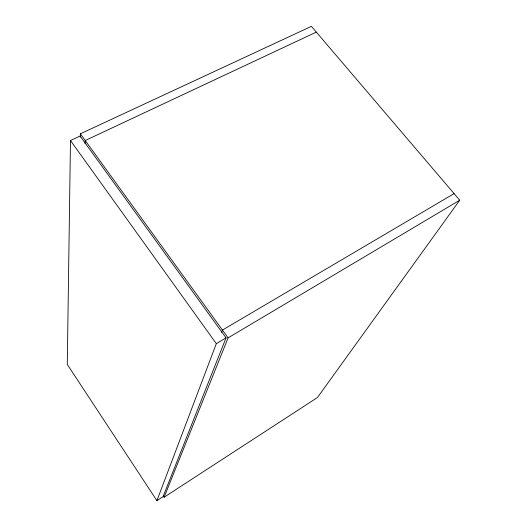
<?xml version="1.0" encoding="UTF-8"?>
<svg xmlns="http://www.w3.org/2000/svg" width="527" height="527" viewBox="0 0 527 527"><rect width="100%" height="100%" fill="white"/><g stroke="black" fill="none" stroke-linecap="round" stroke-linejoin="round"><path stroke-width="0.79" d="M70.486 140.525L67.278 364.427L156.908 500.65L163.067 496.645L226.05 337.866L80.104 136.038L70.486 140.525L216.327 343.644L156.908 500.65M80.282 137.086L80.381 133.799L311.411 26.35L459.722 200.22L317.419 397.549L164.108 497.218L163.265 495.94M85.11 143.799L85.242 140.511L316.325 32.114M221.577 332.366L222.453 330.06L454.09 193.62M164.108 497.218L228.105 337.866L459.722 200.22M216.327 343.644L226.05 337.866M80.381 133.799L228.105 337.866"/></g></svg>
